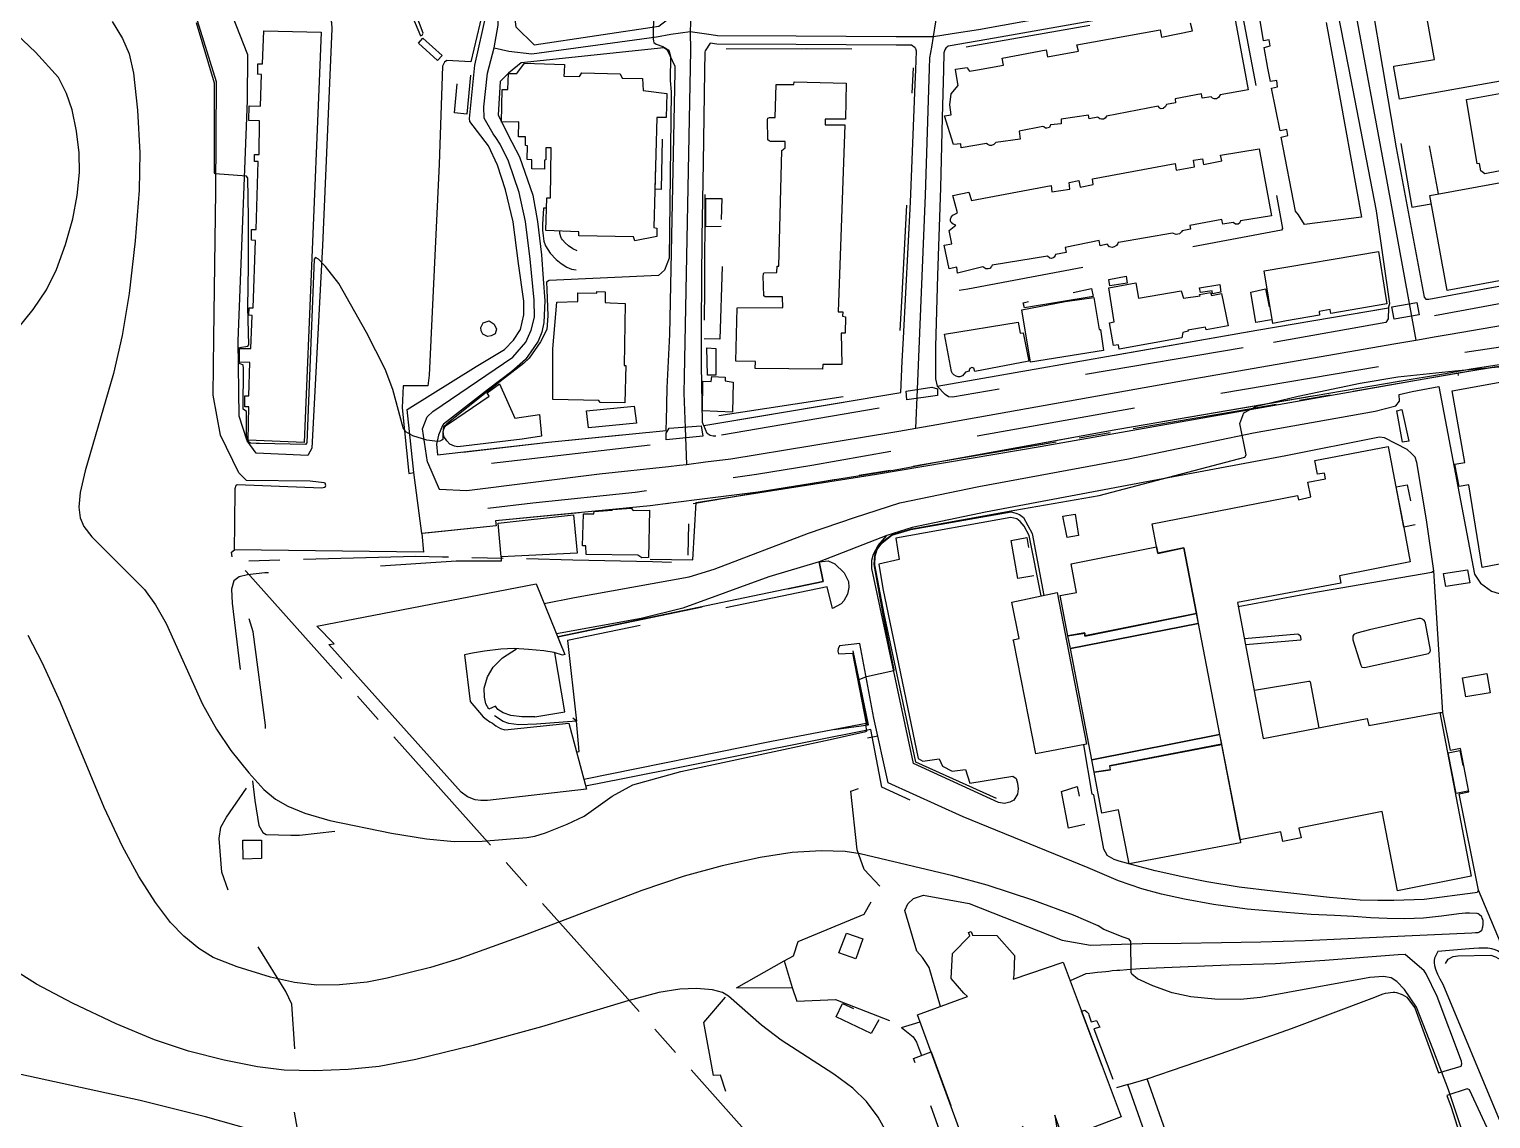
# Model space of a CAD drawing. Header units: millimetres. Extents: x 198785 to 203305, y 542885 to 545889.
# Drawn here: x 200731.4 to 201065.2, y 544211.6 to 544460.4 of the extents above; entities that cross this region are included whole.
import ezdxf

# ---------------------------------------------------------------- set-up
doc = ezdxf.new("R2010")
doc.units = ezdxf.units.MM
for name, pattern in [('FENCE_25K', [54.3, 28.7, -9.2, -16.4]), ('HIDDEN_BULD_25K', [28.8, 18.4, -10.4]), ('HIDDEN_EMD_25K', [50.97, 33.12, -5.36, 7.13, -5.36]), ('HIDDEN_IN_25K', [56.5, 36.5, -20]), ('HIDDEN_SORO_25K', [40.1, 25.4, -14.7])]:
    doc.linetypes.add(name, pattern=pattern)
for name, color, linetype in [('A0013114', 253, 'Continuous'), ('A0013117', 253, 'Continuous'), ('A0013118', 253, 'Continuous'), ('A0023119', 253, 'Continuous'), ('A0023214', 253, 'Continuous'), ('A0023217', 253, 'Continuous'), ('A0033324', 253, 'Continuous'), ('A0043325', 253, 'Continuous'), ('B0014111', 253, 'Continuous'), ('B0014113', 253, 'Continuous'), ('B0014115', 253, 'Continuous'), ('B0014116', 253, 'Continuous'), ('B0014118', 253, 'Continuous'), ('B0024120', 253, 'Continuous'), ('C0076117', 253, 'Continuous'), ('F0017111', 253, 'Continuous'), ('F0017114', 253, 'Continuous'), ('F0047224', 253, 'Continuous'), ('G0018117', 253, 'Continuous')]:
    doc.layers.add(name, color=color, linetype=linetype)

msp = doc.modelspace()

# ---------------------------------------------------------------- linework, layer by layer
at = {"layer": 'A0013114'}
for points in [[(201051.04, 544398.79), (201085.48, 544405.15), (201085.78, 544405.77), (201082.21, 544426.08), (201081.92, 544427.74), (201078.42, 544445.91), (201077.28, 544451.85), (201072.04, 544479.07), (201071.55, 544479.61), (201069.79, 544479.57)], [(200938.77, 544378.93), (201011.71, 544391.65), (201041.83, 544396.78)], [(201088.84, 544387.15), (201060.7, 544382.75), (201054.35, 544381.67), (201044.25, 544379.95), (200979.98, 544369.01), (200938.55, 544361.45), (200929.61, 544359.81), (200926.83, 544359.31), (200897.85, 544354.67), (200886.34, 544353.23), (200877.88, 544352.18), (200873.23, 544351.59), (200837.91, 544348.11), (200838.05, 544347), (200821.04, 544345.23), (200819.24, 544359.18)], [(200885.4, 544369.94), (200885.48, 544369.94), (200930.42, 544377.45)], [(200824.62, 544363.2), (200850, 544366.09), (200876.88, 544368.77)]]:
    msp.add_lwpolyline(points, dxfattribs=at)
at = {"layer": 'A0013117'}
for points in [[(200839.34, 544504.23), (200836.59, 544497.99), (200836.51, 544496.93), (200836.49, 544495.84), (200838.09, 544491.64), (200838.71, 544489.91), (200842.57, 544460.93), (200846.71, 544456.86), (200875.2, 544461.07), (200878.84, 544463.9), (200879.2, 544465.09), (200879.71, 544490.16), (200879.99, 544496.92), (200878.37, 544497.06), (200878.32, 544497.2), (200878.45, 544504.24)], [(201069.79, 544479.57), (201058.9, 544477.52), (201040.36, 544474.52), (201039.6, 544473.94), (201037.59, 544470.55), (201037.48, 544470.22), (201037.39, 544469.95), (201037.36, 544469.49), (201037.92, 544466.44), (201040.43, 544451.65), (201043.56, 544433.3), (201049.98, 544399.23), (201050.35, 544398.79), (201051.04, 544398.79)], [(201041.83, 544396.78), (201042.09, 544397.77), (201039.05, 544418.95), (201032.71, 544451.61), (201028.87, 544471.4)], [(200819.24, 544359.18), (200817.75, 544373.56), (200833.47, 544383.39), (200839.98, 544387.3), (200842.03, 544389.4), (200843.58, 544391.8), (200844.34, 544395.17), (200844.36, 544398.27), (200843.16, 544406.89), (200841.94, 544416.4), (200840.2, 544423.74), (200838.38, 544429.34), (200836.3, 544433.75), (200832.02, 544439.3), (200831.94, 544439.98), (200833.2, 544452.21), (200835.88, 544464.04)], [(200984.16, 544464.06), (200951.85, 544458.33), (200941.71, 544456.59), (200941.23, 544456.52), (200940.76, 544456.1), (200940.52, 544455.67), (200940.3, 544455.03), (200940.18, 544451.12), (200939.86, 544440.22), (200939.53, 544424.17), (200938.8, 544404.14), (200938.36, 544387.95), (200938.36, 544382.35), (200938.4, 544380.6), (200938.77, 544378.93)], [(200876.88, 544368.77), (200876.88, 544369.34), (200876.92, 544370.82), (200877.1, 544378.49), (200877.72, 544390.7), (200878.2, 544416.98), (200878.92, 544450.65), (200878.92, 544450.79), (200878.95, 544451.92), (200877.16, 544455.6), (200876.33, 544456.18), (200843.74, 544452.75), (200840.87, 544450.37), (200838.99, 544448.49), (200838.51, 544440.81), (200841.62, 544434.61), (200843.35, 544431.24), (200846.41, 544422.48), (200847.51, 544416.53), (200848.43, 544408.85), (200848.81, 544403.43), (200849.16, 544398.35), (200848.96, 544393.42), (200848.47, 544391.23), (200847.63, 544389.15), (200846.62, 544387.74), (200844.72, 544385.02), (200841.63, 544382.25), (200836.3, 544378.24), (200826.05, 544370.22), (200825.77, 544369.9), (200824.85, 544367.7), (200824.45, 544365.62), (200824.62, 544363.2)], [(200930.42, 544377.45), (200930.73, 544384.59), (200931.06, 544389.88), (200932.64, 544420.88), (200933.75, 544447.84), (200933.85, 544451.09), (200933.99, 544455.39), (200933.9, 544455.92), (200933.81, 544456.03), (200933.72, 544456.15), (200932.9, 544456.73), (200929.38, 544456.73), (200906.57, 544456.9), (200888.43, 544456.96), (200886.94, 544457.18), (200885.78, 544455.47), (200885.71, 544455.17), (200885.65, 544450.83), (200885.35, 544429.89), (200884.98, 544412.88), (200884.85, 544393.06), (200884.84, 544383.69), (200885.05, 544370.65), (200885.4, 544369.94)]]:
    msp.add_lwpolyline(points, dxfattribs=at)
at = {"layer": 'A0013118'}
for points in [[(200781.92, 544504.23), (200799.83, 544463.98), (200800.44, 544461.91), (200800.5, 544460.52), (200798.38, 544411.03), (200795.93, 544364.76), (200795.03, 544363.05), (200783.25, 544363.62), (200781.23, 544366.45), (200779.38, 544372.03), (200779.16, 544389.27), (200781.3, 544444.13), (200781.37, 544454.55), (200775.31, 544469.89), (200762.62, 544498.66), (200760.51, 544504.22)], [(200801.21, 544504.23), (200814.24, 544474.52), (200820.8, 544458.89), (200821.15, 544459.03), (200821.35, 544459.47), (200818.67, 544466.73), (200815.47, 544481.54), (200816.57, 544483.33), (200831.67, 544486.22), (200834.52, 544468.76), (200834.98, 544464.51), (200832.28, 544452.94), (200826.8, 544453.25), (200826.25, 544452.84), (200825.79, 544451.94), (200825.03, 544429.58), (200822.76, 544381.43), (200822.46, 544378.99), (200816.79, 544378.96), (200816.58, 544373.98), (200818.1, 544358.92), (200819.24, 544359.18)], [(200821.04, 544345.23), (200821.43, 544340.97), (200778.3, 544341.52), (200778.37, 544347.47), (200778.47, 544355.51), (200778.72, 544356.32), (200778.89, 544356.41), (200798.27, 544355.7), (200798.87, 544355.84), (200799.08, 544356.02), (200799.15, 544356.18), (200798.99, 544356.74), (200798.8, 544356.85), (200795.55, 544357.18), (200781.05, 544357.36), (200779.3, 544359.14), (200775.14, 544367.69), (200773.4, 544376.84), (200773.57, 544389.96), (200774.01, 544423.33), (200774.17, 544448.38), (200769.89, 544462.29)], [(200848.98, 544329.3), (200855.94, 544330.63), (200882.14, 544335.34), (200887.79, 544337.11), (200909.39, 544345.36), (200919.87, 544348.94), (200930.22, 544352.28), (200948.28, 544355.99), (200982.45, 544362.32), (201011, 544368.21), (201038.73, 544373.21), (201043.44, 544374.44), (201044.34, 544375.46), (201044.21, 544376.98), (201047.22, 544377.65), (201053.26, 544378.84), (201061.4, 544335.94), (201062.78, 544333.93), (201065.34, 544332.1), (201068.05, 544331.24), (201070.21, 544331.14), (201094.59, 544335.49), (201097.26, 544337.16)], [(201068.97, 544248.03), (201062.36, 544263.82), (201057.96, 544285.8), (201060.18, 544286.27), (201058.22, 544296.17), (201055.97, 544295.72), (201054.24, 544304.37), (201052.17, 544336.76), (201050.51, 544348.36), (201048.27, 544361.46), (201047.89, 544362.67), (201047.06, 544363.54), (201046.06, 544364.44), (201040.9, 544367.1), (201039.74, 544367.22), (201018.37, 544362.97), (200983.36, 544356.47), (200949.75, 544350.1), (200933.05, 544346.64), (200927.26, 544344.82), (200911.79, 544338.81), (200900.32, 544335.35), (200880.7, 544328.2), (200871.17, 544325.84), (200851.8, 544322.36)], [(200962.5, 544331), (200959.77, 544344.76), (200958.58, 544346.96), (200957.72, 544348), (200956.9, 544348.62), (200955.6, 544348.9), (200929.33, 544344.18), (200930.1, 544339.32), (200925.42, 544338.25), (200926.35, 544332.66), (200934.4, 544293.89), (200935.49, 544293.28), (200939.18, 544293.79), (200939.99, 544292.09), (200942.15, 544290.95), (200945.21, 544291.34), (200946.2, 544288.24), (200956, 544289.87), (200956.76, 544289.32), (200957.11, 544288.28), (200957.25, 544286.97), (200957.12, 544285.74), (200956.22, 544284.37), (200955.32, 544283.91), (200954.13, 544283.64), (200952.73, 544283.86), (200933.35, 544292.77), (200923.84, 544337.24), (200923.8, 544339.15), (200924.18, 544340.52), (200925.26, 544342.48), (200927.26, 544344.82)], [(200911.79, 544338.81), (200912.73, 544334.28), (200852.1, 544321.64)], [(201052.17, 544336.76), (201051.73, 544336.33), (201023.84, 544331.59), (201007.51, 544328.5)], [(201048.73, 544325.83), (201037.46, 544323.26), (201034.54, 544322.48), (201033.87, 544322.18), (201033.68, 544321.78), (201033.63, 544321.6), (201033.62, 544321.27), (201033.66, 544320.97), (201035.47, 544315.16), (201035.69, 544314.76), (201036.34, 544314.62), (201050.93, 544317.83), (201051.35, 544318.24), (201051.36, 544318.58), (201050.23, 544324.76), (201050.01, 544325.34), (201049.74, 544325.55), (201049.58, 544325.71), (201049.11, 544325.82), (201048.73, 544325.83)], [(201009.14, 544319.9), (201021.82, 544320.98), (201021.83, 544321.06), (201021.83, 544321.17), (201021.82, 544321.39), (201021.77, 544321.58), (201021.7, 544321.81), (201021.34, 544322.14), (201021.07, 544322.24), (201008.9, 544321.23)], [(200939.47, 544237.28), (200936.94, 544246.14), (200935.41, 544248.42), (200934.1, 544249.88), (200931.33, 544259.17), (200932.05, 544260.73), (200933.35, 544261.93), (200935.61, 544262.68), (200946.05, 544260.77), (200967.3, 544252.4), (200973.72, 544251.29), (200985.55, 544251.62), (200994.48, 544251.74), (201003.68, 544251.88), (201012.63, 544252.01), (201022.82, 544252.29), (201045.56, 544253.37), (201060.84, 544254.07), (201061.68, 544254.13), (201062.29, 544254.13), (201062.55, 544254.27), (201063.1, 544254.67), (201063.18, 544254.87), (201063.3, 544255.21), (201063.32, 544255.47), (201063.42, 544256), (201063.44, 544256.42), (201063.42, 544256.84), (201063.34, 544257.16), (201063.18, 544257.44), (201063.08, 544257.7), (201062.47, 544258.28), (201062.25, 544258.4), (201062.03, 544258.45), (201060.29, 544258.59), (201059.71, 544258.59), (201059.38, 544258.57), (201057.88, 544258.39), (201053.87, 544257.86), (201049.81, 544257.44), (201045.54, 544257.3), (201041.52, 544257.35), (201037.71, 544257.53), (201033.78, 544257.81), (201029.48, 544258.01), (201024.15, 544258.29), (201018.47, 544258.72), (201009.56, 544259.49), (201001.86, 544260.54), (200995.24, 544261.73), (200989.98, 544262.93), (200985.44, 544264.15), (200980.16, 544265.92), (200973.21, 544268.88), (200944.67, 544280.59), (200927.53, 544288.34), (200924.3, 544303.06), (200921.09, 544320.12), (200916.44, 544319.57), (200916.11, 544318.89), (200916.09, 544318.42), (200916.22, 544317.77), (200919.38, 544317.91), (200922.53, 544301.87), (200900.91, 544297.74), (200858.05, 544289.06)], [(200846.86, 544303.39), (200853.7, 544304.53), (200851.41, 544318.04)], [(201011.23, 544309.5), (201023.64, 544311.56), (201023.81, 544311.52), (201023.92, 544311.38), (201025.92, 544300.89)], [(201053.53, 544304.35), (201054.24, 544304.37)], [(201062.36, 544263.82), (201062.16, 544263.41), (201062.01, 544263.31), (201061.61, 544263.18), (201049.94, 544261.7), (201043.04, 544261.42), (201039.38, 544261.42), (201035.33, 544261.5), (201028.33, 544262.15), (201015.4, 544263.59), (201007.72, 544264.53), (201000.35, 544265.75), (200995.1, 544266.76), (200988.5, 544268.21), (200982.85, 544269.73), (200980.27, 544270.44), (200979.17, 544270.79), (200977.58, 544271.74), (200977.46, 544271.97), (200977.21, 544272.46), (200976.79, 544273.18), (200974.48, 544285.58), (200974.16, 544285.7), (200972.22, 544297.01)], [(200986.71, 544220.72), (201003.6, 544226.5), (201019.69, 544232.26), (201038.09, 544239.18), (201040.58, 544240.17), (201041.09, 544240.28), (201042.89, 544240.52), (201043.24, 544240.51), (201043.62, 544240.44), (201044.93, 544239.97), (201045.97, 544239.36), (201046.83, 544238.26), (201047.8, 544236.98), (201053.24, 544222.14), (201058.38, 544223.66), (201058.56, 544224.16), (201058.5, 544224.75), (201052.95, 544239.56), (201050.39, 544244.73), (201049.97, 544245.37), (201045.59, 544249.16), (201044.04, 544249.02), (201027.24, 544247.76), (201015.99, 544246.98), (201005.43, 544246.66), (200996.02, 544246.3), (200985.1, 544245.82), (200982.03, 544245.6), (200980.43, 544245.46), (200979.76, 544245.44), (200978.74, 544245.36), (200977.96, 544245.28), (200977.24, 544245.2), (200976.33, 544245.12), (200975.35, 544245.02), (200973.62, 544244.8), (200972.68, 544244.7), (200969.13, 544243.13)], [(201068.97, 544248.03), (201067.9, 544249.13), (201067.3, 544249.57), (201066.7, 544249.98), (201066.18, 544250.18), (201065.41, 544250.42), (201064.51, 544250.56), (201063.69, 544250.6), (201062.4, 544250.6), (201061.26, 544250.5), (201059.29, 544250.34), (201053.04, 544249.8), (201052.33, 544248.3), (201052.22, 544247.77), (201052.26, 544247.19), (201052.32, 544246.58), (201052.52, 544245.78), (201053, 544244.67), (201053.49, 544243.56), (201054.2, 544242.34), (201067.1, 544211.46)], [(200982.3, 544219.46), (200979.66, 544218.66)], [(201064.8, 544208.59), (201060.33, 544218.2), (201059.74, 544218.46), (201055.15, 544216.92), (201056.11, 544214.29), (201060.79, 544199.55)]]:
    msp.add_lwpolyline(points, dxfattribs=at)
at = {"layer": 'A0023119', "linetype": 'HIDDEN_SORO_25K', "flags": 128}
for points in [[(200815.58, 544154.01), (200813.03, 544160.37), (200811.43, 544162.02), (200804.04, 544169.26), (200799.03, 544179.11), (200796.71, 544190.31), (200796.95, 544194.12), (200796.53, 544196.98), (200792.95, 544207.93), (200791.07, 544218.11), (200791.87, 544222.17), (200792.33, 544223.93), (200791.43, 544237.76), (200790.03, 544240.65), (200778.43, 544259.47), (200775.38, 544267.9), (200774.8, 544275.61), (200775.19, 544278.22), (200776.48, 544280.49), (200782.91, 544289.8), (200783.9, 544291.64), (200785.04, 544293.88), (200785.38, 544301.51), (200782.56, 544322.78), (200778.79, 544335.13), (200777.59, 544340.96), (200778.3, 544341.52)], [(200925.68, 544264.7), (200922.08, 544268.56), (200920.5, 544273.02), (200919, 544286.45), (200924.22, 544288.1), (200922.31, 544298.5), (200925.19, 544299.04)], [(200903.83, 544247.67), (200905.92, 544248.84), (200906.99, 544252.08), (200922.05, 544258.32), (200925.68, 544264.7), (200932.05, 544260.73)], [(200892.9, 544241.54), (200903.83, 544247.67)], [(200903.83, 544247.67), (200905.67, 544241.62)], [(200815.58, 544154.01), (200827.09, 544160.58), (200828.73, 544161.51), (200837.44, 544165.92), (200850.75, 544174.5), (200860.48, 544179.35), (200878.81, 544185.75), (200895.01, 544189.75), (200899.27, 544191.22), (200899.03, 544192.76), (200896.12, 544200.82), (200889.27, 544221.54), (200887.7, 544221.51), (200885.45, 544233.62), (200891.71, 544240.87), (200892.9, 544241.54)], [(200892.9, 544241.54), (200905.67, 544241.62)], [(200905.67, 544241.62), (200906.68, 544238.49), (200915.55, 544238.88), (200929.31, 544233.45), (200930.59, 544232.44)], [(200930.59, 544232.44), (200934.88, 544233.76)], [(200930.59, 544232.44), (200933.26, 544230.33), (200934.05, 544229.13), (200935.19, 544226.07)]]:
    msp.add_lwpolyline(points, dxfattribs=at)
at = {"layer": 'A0023214'}
msp.add_lwpolyline([(200822.36, 544361.51), (200825.05, 544355.37), (200831.33, 544355.1), (200861.61, 544358.84), (200877.38, 544360.56), (200879.89, 544360.83), (200881.5, 544361.03), (200885.87, 544361.58), (200891.67, 544362.3), (200928.62, 544368.38), (200930.01, 544368.62), (200933.87, 544369.31), (200938.66, 544370.16), (200995.84, 544380.33), (201043.01, 544388.54), (201048.03, 544389.41), (201052.7, 544390.22), (201055.87, 544390.77), (201087.35, 544396.18), (201103.23, 544398.91)], dxfattribs=at)
at = {"layer": 'A0023217'}
for points in [[(200837.58, 544456.15), (200838.51, 544461.35), (200838.5, 544464.85), (200837.8, 544470.47), (200836.77, 544483.9), (200836.61, 544485.62), (200835.99, 544488.62), (200834.37, 544494.23), (200833.91, 544496.32), (200833.89, 544498.26), (200833.98, 544498.63), (200834.68, 544500.69), (200834.76, 544500.96), (200834.84, 544501.18), (200836.12, 544503.42), (200836.49, 544504.23)], [(200884.06, 544504.24), (200883.91, 544500.96), (200883.73, 544497.1), (200882.93, 544477.66), (200882.47, 544463.87), (200882.31, 544459.88)], [(200937.89, 544458.73), (200938.43, 544462.07), (200938.86, 544464.7), (200939.17, 544479.28), (200939.67, 544494.98), (200939.81, 544499.41), (200939.97, 544504.25)], [(200937.89, 544458.73), (200942.17, 544459.39), (200948.19, 544460.33), (200973.92, 544465.01), (201015.73, 544473.4), (201025.26, 544475.29), (201027.21, 544475.54), (201031.9, 544476.13)], [(201031.9, 544476.13), (201032.62, 544472.59), (201033.64, 544467.56), (201041.31, 544426.12), (201046.49, 544397.8), (201048.03, 544389.41)], [(200837.58, 544456.15), (200840.96, 544455.35), (200846.19, 544454.79), (200874.68, 544458.66), (200877.91, 544459.29), (200882.31, 544459.88)], [(200882.31, 544459.88), (200882.4, 544455.52), (200880.97, 544381.09), (200880.88, 544377.26), (200881.18, 544369.36), (200881.5, 544361.03)], [(200882.31, 544459.88), (200887.11, 544459.17), (200888.57, 544458.95), (200906.58, 544458.9), (200929.39, 544458.73), (200934.4, 544458.73), (200937.89, 544458.73)], [(200822.36, 544361.51), (200821.2, 544369.18), (200822.33, 544371.86), (200823.57, 544373.1), (200841.86, 544385.55), (200844.8, 544388.91), (200846.04, 544391.67), (200846.79, 544394.65), (200846.75, 544398.52), (200845.8, 544407.87), (200844.72, 544416.46), (200843.31, 544423.11), (200840.87, 544430.29), (200838.96, 544434.18), (200837.98, 544435.67), (200837.33, 544436.52), (200835.31, 544440.05), (200835.22, 544442.69), (200836.07, 544450.37), (200837.58, 544456.15)], [(200933.87, 544369.31), (200934.24, 544378.13), (200936.09, 544422.53), (200937.02, 544451.43), (200937.1, 544453.89), (200937.49, 544456.28), (200937.89, 544458.73)]]:
    msp.add_lwpolyline(points, dxfattribs=at)
at = {"layer": 'A0033324', "linetype": 'HIDDEN_IN_25K', "flags": 128}
for points in [[(201088.2, 544401.58), (201051.41, 544394.79), (201051.04, 544394.79), (201050.86, 544394.84), (201049.98, 544399.23), (201050.35, 544398.79), (201051.04, 544398.79), (201085.48, 544405.15), (201085.78, 544405.77), (201082.21, 544426.08), (201081.92, 544427.74), (201078.42, 544445.91), (201072.04, 544479.07), (201071.55, 544479.61), (201074.51, 544480.12), (201074.94, 544480.19), (201075.6, 544480.21), (201075.94, 544480.01), (201085.85, 544428.47), (201086.99, 544422.01), (201089.94, 544405.2), (201088.2, 544401.58)], [(201008.63, 544387.68), (200942.21, 544376.41), (200941.3, 544376.48), (200940.56, 544376.97), (200938.77, 544378.93), (200980.07, 544386.13), (201011.71, 544391.65), (201041.83, 544396.78), (201041.71, 544394.27), (201041.19, 544393.43), (201008.63, 544387.68)], [(201091.88, 544388.18), (201092.57, 544386.77), (201096.77, 544362.64), (201100.67, 544340.23), (201100.25, 544339.28), (201099.59, 544338.82), (201097.26, 544337.16), (201088.84, 544387.15), (201060.7, 544382.75), (201054.35, 544381.67), (201044.25, 544379.95), (200979.98, 544369.01), (200938.55, 544361.45), (200929.61, 544359.81), (200926.83, 544359.31), (200897.85, 544354.67), (200886.34, 544353.23), (200877.88, 544352.18), (200873.23, 544351.59), (200846.74, 544348.98), (200837.91, 544348.11), (200838.05, 544347), (200821.04, 544345.23), (200821.23, 544349.27), (200846.44, 544352.22), (200869.79, 544354.72), (200897.52, 544358.8), (200910.14, 544360.88), (200987.86, 544374.64), (201054.7, 544385.94), (201085.02, 544390.57), (201087.1, 544390.59), (201088.36, 544390.2), (201089.86, 544389.5), (201091.88, 544388.18)], [(200888.22, 544367.49), (200887.6, 544367.44), (200886.92, 544367.62), (200886.24, 544368.1), (200885.48, 544369.94), (200930.42, 544377.45), (200929.93, 544375.78), (200929.28, 544374.98), (200928.14, 544374.29), (200888.22, 544367.49)], [(200873.22, 544365.39), (200827.57, 544360.13), (200826.35, 544360.42), (200825.53, 544360.94), (200824.91, 544361.83), (200824.62, 544363.2), (200850, 544366.09), (200875.66, 544368.64), (200874.2, 544365.87), (200873.22, 544365.39)], [(200918.49, 544334.27), (200918.58, 544332.92), (200918.3, 544331.39), (200917.47, 544329.88), (200916.82, 544329.16), (200914.81, 544328.14), (200913.6, 544333.05), (200854.31, 544320.82), (200856.38, 544302.42), (200853.7, 544304.53), (200851.41, 544318.05), (200853.16, 544317.47), (200853.72, 544317.66), (200852.1, 544321.64), (200912.73, 544334.28), (200911.79, 544338.81), (200913.84, 544339.03), (200915.39, 544338.35), (200917.52, 544336.27), (200918.49, 544334.27)]]:
    msp.add_lwpolyline(points, dxfattribs=at)
at = {"layer": 'A0043325'}
for points in [[(200825.73, 544454.39), (200824.69, 544453.28), (200820.34, 544457.18), (200821.34, 544458.33), (200825.73, 544454.39)], [(201048.81, 544395.15), (201043.06, 544394.19), (201042.55, 544397.04), (201048.28, 544398.01), (201048.81, 544395.15)], [(200938.82, 544376.79), (200931.81, 544375.81), (200931.68, 544377.79), (200937.51, 544378.7), (200938.85, 544378.29), (200938.82, 544376.79)], [(201046.47, 544366.36), (201045.02, 544366.07), (201043.67, 544373.25), (201044.82, 544373.58), (201046.47, 544366.36)], [(200885.23, 544367.44), (200876.9, 544366.67), (200876.88, 544368.18), (200877.56, 544369.32), (200884.84, 544369.81), (200885.23, 544367.44)], [(201060.36, 544334), (201054.88, 544333.13), (201054.36, 544336.15), (201059.87, 544336.97), (201060.36, 544334)], [(201065.01, 544308.84), (201059.47, 544307.95), (201058.7, 544312.32), (201064.28, 544313.26), (201065.01, 544308.84)]]:
    msp.add_lwpolyline(points, dxfattribs=at)
at = {"layer": 'B0014111'}
for points in [[(201072.47, 544449.47), (201044.33, 544444.43), (201043.05, 544451.67), (201043, 544451.96), (201052.31, 544453.48), (201048.83, 544472.97), (201067.56, 544476.32), (201072.04, 544451.82), (201072.47, 544449.47)], [(200853.56, 544450.66), (200853.53, 544449.69), (200857.11, 544449.6), (200857.61, 544450.42), (200866.33, 544450.19), (200866.8, 544449.2), (200871.47, 544449.13), (200871.6, 544446.42), (200877.01, 544445.75), (200876.86, 544440.21), (200874.77, 544440.27), (200874.08, 544415.09), (200874.73, 544415), (200874.72, 544413.09), (200869.74, 544412.06), (200869.38, 544412.97), (200856.93, 544413.21), (200856.93, 544414.15), (200849.38, 544414.4), (200849.63, 544421.92), (200850.46, 544421.93), (200850.58, 544433.35), (200849.42, 544433.29), (200849.38, 544430.55), (200849.09, 544430.52), (200849.08, 544428.46), (200846.23, 544428.52), (200846.23, 544430.59), (200845.12, 544430.65), (200845.2, 544433.78), (200844.73, 544433.84), (200844.78, 544435.82), (200843.14, 544435.79), (200843.26, 544439.24), (200839.26, 544439.17), (200839.41, 544446.67), (200840.74, 544446.67), (200840.85, 544450.32), (200842.79, 544450.27), (200843.03, 544450.6), (200844.52, 544452.68), (200853.62, 544452.36), (200853.56, 544450.66)], [(201076.65, 544429.9), (201063.82, 544427.36), (201062.87, 544428.06), (201062.57, 544429.7), (201062.07, 544429.65), (201059.64, 544444.33), (201073.88, 544446.92), (201076.42, 544432.96), (201076.92, 544432.74), (201077.51, 544431.97), (201077.6, 544431.02), (201077.35, 544430.37), (201077.06, 544430.14), (201076.65, 544429.9)], [(201081.86, 544405.7), (201055.18, 544400.72), (201051.23, 544422.42), (201078.23, 544427.36), (201081.86, 544405.7)], [(201041.4, 544397.69), (201028.65, 544395.52), (201028.51, 544396.43), (201025.96, 544395.93), (201026.08, 544395.09), (201018.49, 544393.8), (201015.4, 544393.23), (201013.42, 544405.24), (201039.48, 544409.61), (201040.93, 544400.52), (201041.4, 544397.69)], [(200984.07, 544402.51), (200984.68, 544399.02), (200994.43, 544400.69), (200994.98, 544398.99), (200998.76, 544399.51), (200998.66, 544399.8), (201001.18, 544400.28), (201001.35, 544399.59), (201003.66, 544400.03), (201005.16, 544392.7), (201000.13, 544391.76), (201000.02, 544392.35), (200996.01, 544391.68), (200996.03, 544391.45), (200994.82, 544391.16), (200994.63, 544389.96), (200980.3, 544387.36), (200980.14, 544388.36), (200979, 544388.21), (200978.07, 544393.35), (200979.18, 544393.56), (200977.96, 544401.34), (200984.07, 544402.51)], [(200862.91, 544400.42), (200862.91, 544397.98), (200864.08, 544397.93), (200867.5, 544397.78), (200867.29, 544383.62), (200867.63, 544383.62), (200867.43, 544375.09), (200861.83, 544375.14), (200861.46, 544375.61), (200850.98, 544375.84), (200851.02, 544387.43), (200851.89, 544398.09), (200856.69, 544398.2), (200856.71, 544400.18), (200861.07, 544400.13), (200861.07, 544400.49), (200862.91, 544400.42)], [(200976.73, 544387.07), (200960.02, 544384.37), (200958.07, 544396.35), (200968, 544398.24), (200974.48, 544399.13), (200975.7, 544391.85), (200976.04, 544391.84), (200976.73, 544387.07)], [(200957.22, 544393.47), (200957.67, 544390.99), (200958.35, 544391.09), (200959.69, 544384.59), (200947.32, 544382.24), (200947.13, 544382.99), (200946.69, 544383.14), (200946.21, 544382.92), (200946.06, 544382.56), (200946.07, 544382.3), (200945.19, 544382.09), (200944.54, 544381.28), (200943.94, 544381.04), (200943.51, 544381), (200943.06, 544381.16), (200942.58, 544381.48), (200942.27, 544381.82), (200942.04, 544382.27), (200940.45, 544390.77), (200957.22, 544393.47)], [(201085.74, 544383.14), (201092.39, 544343.09), (201063.22, 544337.5), (201060.11, 544356.39), (201057.93, 544355.99), (201056.95, 544361.08), (201059.23, 544361.46), (201056.31, 544377.84), (201085.74, 544383.14)], [(200838.83, 544379.43), (200842.29, 544371.59), (200847.91, 544372.45), (200848.39, 544367.44), (200843.98, 544366.8), (200829.28, 544365.03), (200828.56, 544365.19), (200827.47, 544365.64), (200826.76, 544366.41), (200826.12, 544367.43), (200825.97, 544368.58), (200826.21, 544369.34), (200826.51, 544369.8), (200827.16, 544370.27), (200836.46, 544376.58), (200835.99, 544377.35), (200838.83, 544379.43)], [(200890.33, 544380.08), (200892.17, 544379.77), (200892.05, 544372.97), (200885.16, 544373.29), (200885.24, 544380.07), (200887.18, 544379.95), (200887.33, 544381.08), (200890.34, 544380.97), (200890.33, 544380.08)], [(200870.1, 544370.44), (200859.16, 544369.35), (200858.68, 544373.27), (200869.54, 544374.36), (200870.1, 544370.44)], [(201041.73, 544365.13), (201043.49, 544355.93), (201045.27, 544346.65), (201046.78, 544338.76), (201030.58, 544335.56), (201030.93, 544333.91), (201007.32, 544329.49), (201013.19, 544298.47), (201036.95, 544302.98), (201037.33, 544301.41), (201053.53, 544304.35), (201060.66, 544267), (201043.88, 544263.68), (201040.39, 544281.77), (201021.36, 544277.95), (201021.89, 544275.73), (201017.7, 544274.94), (201017.18, 544277.17), (201007.9, 544275.3), (201003.27, 544299.37), (200998.39, 544324.72), (200997.95, 544326.98), (200995.06, 544341.99), (200989.15, 544340.75), (200988.86, 544342.18), (200988.84, 544342.3), (200987.8, 544347.44), (201021.03, 544353.96), (201021.22, 544352.95), (201024.04, 544353.64), (201023.37, 544356.94), (201027.44, 544357.7), (201027.17, 544359.04), (201025.57, 544358.8), (201024.95, 544361.94), (201041.73, 544365.13)], [(200856.54, 544340.73), (200839.18, 544339.96), (200838.52, 544347.62), (200855.73, 544349.48), (200856.54, 544340.73)], [(200988.84, 544342.18), (200989.13, 544340.72), (200995.03, 544341.95), (200997.95, 544326.98), (200972.46, 544321.85), (200972.45, 544322.55), (200968.6, 544321.89), (200966.85, 544331.06), (200970.57, 544331.8), (200969.35, 544338.34), (200988.84, 544342.18)], [(200847.15, 544333.78), (200853.72, 544317.65), (200853.16, 544317.47), (200851.33, 544318.07), (200848.93, 544318.43), (200845.46, 544318.8), (200842.15, 544318.98), (200839.13, 544318.85), (200835.37, 544318.38), (200832.65, 544317.94), (200830.79, 544317.56), (200832.11, 544306.93), (200835.11, 544303.36), (200835.78, 544302.86), (200836.57, 544302.27), (200837.21, 544301.95), (200837.99, 544301.32), (200839.06, 544300.75), (200840.04, 544300.42), (200854.64, 544301.93), (200858.64, 544286.84), (200836.05, 544284.31), (200834.55, 544284.29), (200833.25, 544284.46), (200831.54, 544285.1), (200830.05, 544286.21), (200799.82, 544319.88), (200801.04, 544320.03), (200797.14, 544324.11), (200847.15, 544333.78)], [(200972.88, 544297.13), (200961.31, 544294.96), (200956.22, 544320.51), (200956.13, 544320.97), (200957.09, 544321.2), (200957.48, 544321.29), (200955.83, 544329.6), (200966.15, 544331.77), (200972.88, 544297.13)], [(200998.36, 544324.72), (200969.17, 544318.99), (200968.6, 544321.86), (200972.43, 544322.52), (200972.45, 544321.83), (200997.95, 544326.98), (200998.36, 544324.72)], [(201003.25, 544299.38), (200974.04, 544293.59), (200969.17, 544318.98), (200998.37, 544324.69), (201003.25, 544299.38)], [(200978.27, 544291.28), (200974.61, 544290.76), (200974.04, 544293.58), (201003.25, 544299.37), (201003.66, 544297.13), (200978.13, 544292.2), (200978.27, 544291.28)], [(201003.66, 544297.1), (201007.9, 544275.29), (201008.01, 544274.64), (200982.56, 544269.82), (200980.14, 544282.14), (200976.32, 544281.43), (200974.61, 544290.75), (200978.29, 544291.27), (200978.14, 544292.19), (201003.66, 544297.1)], [(200956.28, 544244.43), (200956.12, 544243.53), (200967.53, 544247.4), (200980.75, 544212.06), (200967.54, 544207.06), (200965.61, 544212.43), (200966.77, 544205.02), (200962.53, 544203.61), (200958.23, 544209.93), (200960.24, 544204.62), (200947.37, 544199.54), (200934.29, 544235.37), (200945.69, 544239.56), (200944.86, 544240.29), (200941.91, 544243.67), (200942.21, 544249.38), (200946.19, 544253.35), (200945.88, 544254.16), (200946.51, 544254.36), (200946.83, 544253.53), (200952.35, 544253.46), (200956.38, 544248.93), (200956.28, 544244.43)]]:
    msp.add_lwpolyline(points, dxfattribs=at)
at = {"layer": 'B0014113'}
for points in [[(201027.6, 544461.96), (201029.48, 544451.59), (201035.65, 544417.49), (201022.65, 544415.78), (201021.25, 544417.98), (201020.54, 544418.82), (201017.28, 544435.77), (201018.81, 544436.12), (201018.58, 544437.48), (201017.03, 544437.16), (201015.06, 544446.96), (201016.46, 544447.27), (201016.3, 544448.7), (201014.83, 544448.49), (201014.28, 544451.51), (201013.4, 544456.24), (201014.77, 544456.63), (201014.53, 544457.95), (201013.28, 544457.74), (201011.63, 544467.58)], [(201006.61, 544463.39), (201008.84, 544451.48), (201009.76, 544446.57), (201003.35, 544445.38), (201003.01, 544444.84), (201002.54, 544444.53), (201002.01, 544444.52), (201001.65, 544444.68), (201001.33, 544444.95), (200999.28, 544444.65), (200999.12, 544445.62), (200993.1, 544444.53), (200993.18, 544443.61), (200991.08, 544443.19), (200990.87, 544442.74), (200990.32, 544442.3), (200989.88, 544442.24), (200989.62, 544442.38), (200989.2, 544442.79), (200977.43, 544440.54), (200977.12, 544440.07), (200976.69, 544439.87), (200976.28, 544439.87), (200975.85, 544439.95), (200975.52, 544440.22), (200975.41, 544440.29), (200973.42, 544439.93), (200973.28, 544440.77), (200967.09, 544439.89), (200967.07, 544438.83), (200964.61, 544438.53), (200964.43, 544437.98), (200963.76, 544437.81), (200963.49, 544437.84), (200963.1, 544438.09), (200962.88, 544438.2), (200957.45, 544437.15), (200957.69, 544435.27), (200952.12, 544434.56), (200951.65, 544434.1), (200951.16, 544433.85), (200950.75, 544433.88), (200950.31, 544434.08), (200949.98, 544434.29), (200944.24, 544433.32), (200944.17, 544434.25), (200942.45, 544434.09), (200940.43, 544440.6), (200941.98, 544440.83), (200941.6, 544443.16), (200941.94, 544445.63), (200943.55, 544447.53), (200942.94, 544451.13), (200942.91, 544451.3), (200945.61, 544451.67), (200945.92, 544451.15), (200946.1, 544450.84), (200947.97, 544451.16), (200953.91, 544452.2), (200953.58, 544453.76), (200963.66, 544455.7), (200963.91, 544454.11), (200970.99, 544455.4), (200970.67, 544456.85), (200989.65, 544460.28), (200989.99, 544458.57), (200997.04, 544460.06), (200996.6, 544461.76)], [(201012.25, 544433.07), (201015.12, 544417.77), (201008.02, 544416.61), (201007.95, 544416.4), (201007.78, 544416.12), (201007.46, 544415.87), (201006.86, 544415.85), (201006.33, 544416.29), (201004, 544415.91), (201003.74, 544416.98), (200996.43, 544415.6), (200996.6, 544414.73), (200994.7, 544414.33), (200994.5, 544414.17), (200994.05, 544413.69), (200993.29, 544413.53), (200992.47, 544413.86), (200980.13, 544411.69), (200980.09, 544411.68), (200980.03, 544411.49), (200979.7, 544411.04), (200979.19, 544410.72), (200978.67, 544410.56), (200978.11, 544410.72), (200977.53, 544411.31), (200975.94, 544410.96), (200975.72, 544412.16), (200967.94, 544410.52), (200968.22, 544409.39), (200965.75, 544408.95), (200965.7, 544408.73), (200965.44, 544408.37), (200965.22, 544408.17), (200964.86, 544408.05), (200964.5, 544408.09), (200963.96, 544408.55), (200951.32, 544406.53), (200951.16, 544406.19), (200950.74, 544405.79), (200950.42, 544405.67), (200949.85, 544405.7), (200949.2, 544406.11), (200943.42, 544404.7), (200943.24, 544406.1), (200941.52, 544405.69), (200940.37, 544411.07), (200942.09, 544411.43), (200941.51, 544414.43), (200943.01, 544415.66), (200942.38, 544415.89), (200941.92, 544416.3), (200941.82, 544416.57), (200941.8, 544416.99), (200941.97, 544417.45), (200942.36, 544417.97), (200943.38, 544418.5), (200942.31, 544422.41), (200945.98, 544423.22), (200946.6, 544421.25), (200964.74, 544424.69), (200964.96, 544423.25), (200969.02, 544423.89), (200968.86, 544425.39), (200971.11, 544425.85), (200971.37, 544424.35), (200974.37, 544424.94), (200974.2, 544426.26), (200993.07, 544429.72), (200993.3, 544428.19), (200997.51, 544429.01), (200997.28, 544430.52), (200999.33, 544430.83), (200999.57, 544429.51), (201003.77, 544430.34), (201003.46, 544431.62), (201012.25, 544433.07)], [(200868.86, 544351), (200869.33, 544350.51), (200873.03, 544350.58), (200872.82, 544339.81), (200871.28, 544339.71), (200870.4, 544340.33), (200858.58, 544340.49), (200858.51, 544342.4), (200857.75, 544342.43), (200858, 544349.73), (200860.38, 544349.73), (200860.42, 544350.26), (200864.56, 544350.61), (200864.68, 544350.73), (200868.86, 544351)]]:
    msp.add_lwpolyline(points, dxfattribs=at)
at = {"layer": 'B0014115'}
for points in [[(200798.13, 544459.73), (200797.74, 544450.36), (200794.21, 544366.06), (200781.41, 544366.53), (200781.58, 544374.17), (200780.64, 544374.18), (200780.68, 544376.7), (200781.56, 544376.71), (200781.84, 544384.31), (200779.41, 544384.39), (200779.46, 544387.49), (200782, 544387.46), (200782.32, 544395.03), (200781.55, 544395.09), (200781.62, 544396.77), (200782.56, 544396.77), (200783.09, 544412.16), (200782.15, 544412.26), (200782.2, 544414.65), (200783.24, 544414.7), (200783.74, 544430.2), (200782.84, 544430.22), (200782.89, 544431.82), (200783.93, 544431.81), (200783.98, 544439.45), (200781.6, 544439.52), (200781.65, 544442.88), (200784.27, 544442.81), (200784.49, 544450.09), (200783.59, 544450.15), (200783.6, 544450.29), (200783.66, 544452.51), (200784.69, 544452.51), (200785.01, 544460.06), (200798.13, 544459.73)], [(200917.99, 544448.11), (200917.8, 544439.85), (200913.21, 544439.86), (200913.17, 544438.58), (200917.65, 544438.58), (200916.16, 544395.85), (200917.19, 544395.83), (200917.16, 544394.84), (200917.84, 544394.76), (200917.71, 544391.02), (200916.81, 544390.99), (200916.97, 544383.86), (200912.64, 544383.84), (200912.59, 544382.77), (200897.16, 544382.92), (200897.24, 544384.5), (200892.79, 544384.63), (200893.05, 544396.79), (200903.51, 544396.85), (200903.46, 544399.26), (200899.44, 544399.31), (200899.15, 544399.5), (200899.04, 544404.08), (200899.06, 544404.42), (200899.11, 544404.63), (200899.28, 544404.8), (200902.17, 544404.86), (200902.21, 544406.3), (200902.62, 544406.27), (200903.29, 544432.74), (200904.05, 544433.32), (200904.01, 544434.78), (200900.7, 544434.78), (200900.36, 544434.9), (200900.05, 544435.13), (200900.02, 544439.68), (200900.1, 544440.12), (200900.47, 544440.24), (200901.76, 544440.26), (200902, 544447.77), (200906.04, 544447.77), (200906.06, 544448.41), (200917.99, 544448.11)]]:
    msp.add_lwpolyline(points, dxfattribs=at)
at = {"layer": 'B0014116', "linetype": 'HIDDEN_BULD_25K', "flags": 128}
for points in [[(200875.94, 544435.33), (200875.75, 544423.81), (200874.34, 544423.86), (200874.65, 544435.18), (200875.94, 544435.33)], [(200889.42, 544415.38), (200885.89, 544415.3), (200885.95, 544421.76), (200889.55, 544421.74), (200889.42, 544415.38)], [(200982.15, 544402.45), (200978.19, 544401.78), (200977.93, 544403.24), (200981.87, 544403.99), (200982.15, 544402.45)], [(201003.27, 544402.13), (201003.48, 544400.32), (201001.65, 544400.01), (201001.5, 544400.67), (200998.9, 544400.27), (200998.68, 544401.35), (201003.27, 544402.13)], [(200974.38, 544399.38), (200958.66, 544396.78), (200958.39, 544397.95), (200974.02, 544401.18), (200974.38, 544399.38)], [(201015.11, 544394.01), (201011.5, 544393.41), (201010.36, 544400.38), (201013.74, 544401.12), (201015.11, 544394.01)], [(200836.91, 544390.35), (200836.07, 544390.26), (200835.04, 544390.73), (200834.59, 544391.53), (200834.53, 544392.29), (200835.09, 544393.39), (200836.42, 544393.79), (200837.61, 544393.06), (200838.09, 544391.89), (200837.79, 544390.81), (200836.91, 544390.35)], [(200888.22, 544381.41), (200886.29, 544381.37), (200886.15, 544387.64), (200888.23, 544387.53), (200888.22, 544381.41)], [(201047.92, 544347.26), (201045.33, 544346.67), (201043.56, 544355.93), (201046.03, 544356.4), (201047.92, 544347.26)], [(201059.92, 544286.44), (201057.27, 544285.91), (201055.41, 544295.19), (201058.06, 544295.72), (201059.92, 544286.44)], [(200784.5, 544271.03), (200780.26, 544270.91), (200780.24, 544275.2), (200784.46, 544275.25), (200784.5, 544271.03)], [(200921.8, 544252.71), (200920.19, 544248.14), (200916.32, 544249.48), (200918.01, 544254.03), (200921.8, 544252.71)], [(200925.4, 544234.21), (200923.64, 544231.09), (200915.72, 544234.91), (200917.16, 544237.9), (200925.4, 544234.21)], [(200973.37, 544235.36), (200973.9, 544233.73), (200975.15, 544234.08), (200975.89, 544232.53), (200974.54, 544232.17), (200979.73, 544218.47), (200979.35, 544217.85), (200979.02, 544217.6), (200978.72, 544217.54), (200971.73, 544236.2), (200972.43, 544236.42), (200972.93, 544236.03), (200973.2, 544235.74), (200973.31, 544235.64), (200973.37, 544235.36)], [(200946.15, 544202.82), (200942.04, 544201.37), (200933.35, 544225.39), (200937.38, 544226.89), (200946.15, 544202.82)]]:
    msp.add_lwpolyline(points, dxfattribs=at)
at = {"layer": 'B0014118', "linetype": 'HIDDEN_BULD_25K', "flags": 128}
for points in [[(200832.21, 544449.87), (200831.34, 544441.01), (200828.52, 544441.3), (200829.33, 544450.09), (200832.21, 544449.87)], [(200971.02, 544344.78), (200968.4, 544344.34), (200967.42, 544349.21), (200970.22, 544349.66), (200971.02, 544344.78)], [(200960.79, 544335.56), (200957.17, 544334.98), (200955.63, 544343.63), (200959.21, 544344.31), (200960.79, 544335.56)], [(200972.46, 544278.79), (200968.74, 544277.95), (200967.14, 544286.37), (200970.73, 544287.48), (200972.46, 544278.79)]]:
    msp.add_lwpolyline(points, dxfattribs=at)
at = {"layer": 'B0024120', "linetype": 'FENCE_25K', "flags": 128}
for points in [[(200945.35, 544456.34), (201006.8, 544467.14), (201007.23, 544467.14), (201007.94, 544466.36), (201017.62, 544414.92), (201017.34, 544414.48), (200945.71, 544401.03), (200939.73, 544400.14)], [(200890.53, 544455.91), (200908.99, 544456), (200928.6, 544455.9)], [(200885.68, 544422.63), (200885.63, 544401.04), (200885.49, 544385.11), (200885.14, 544380.3), (200885.1, 544373.26), (200885.64, 544371.72), (200929.49, 544378.37), (200930.66, 544398.21), (200932.11, 544425.27), (200933.33, 544451.61)], [(200839.18, 544339.96), (200839.21, 544338.9), (200828.94, 544338.94), (200805.73, 544337.39), (200799.94, 544336.99), (200796.71, 544336.81), (200793.55, 544336.68), (200790.15, 544336.5), (200785.22, 544336.26), (200781.26, 544335.83), (200779.38, 544335.34), (200778.16, 544334.43), (200777.62, 544332.54), (200777.8, 544329.32), (200780.97, 544302.8), (200782.92, 544284.31), (200783.89, 544278.59), (200784.81, 544276.95), (200785.54, 544276.52), (200791.13, 544276.34), (200793.14, 544276.34), (200810.6, 544278.41), (200825.79, 544281.33)]]:
    msp.add_lwpolyline(points, dxfattribs=at)
at = {"layer": 'C0076117'}
for points in [[(200849.56, 544419.57), (200848.85, 544419.55), (200848.64, 544415.78), (200848.66, 544414.46), (200848.71, 544413.87), (200848.77, 544413.24), (200848.94, 544412.04), (200849.31, 544410.94), (200850.4, 544409.3), (200851.78, 544407.82), (200852.88, 544406.89), (200854.22, 544406.08), (200855.28, 544405.62), (200856.31, 544405.45)], [(200856.52, 544409.77), (200855.57, 544410.28), (200854.53, 544410.95), (200853.77, 544411.61), (200853.17, 544412.31), (200852.98, 544412.58), (200852.86, 544412.77), (200852.56, 544413.75), (200852.58, 544414.29)]]:
    msp.add_lwpolyline(points, dxfattribs=at)
at = {"layer": 'F0017111'}
for points, elevation in [([(200873.99, 544464.19), (200873.9, 544458.17), (200873.97, 544457.67), (200874.04, 544457.34), (200874.58, 544456.96), (200876.09, 544456.46), (200877.47, 544455.6), (200877.86, 544454.26), (200877.8, 544448.72), (200878, 544446.07), (200877.54, 544408.15), (200876.47, 544405.41), (200875.1, 544404.14), (200850.14, 544403.03), (200849.57, 544402.64), (200849.64, 544401), (200849.82, 544394.98), (200849.64, 544391.86), (200848.18, 544389.05), (200845.57, 544385.29), (200844.32, 544384.04), (200839, 544379.97), (200838.59, 544379.68), (200836.16, 544377.77), (200826.75, 544370.33), (200826.05, 544369.58), (200825.84, 544368.31), (200825.84, 544366.74), (200825.68, 544366.57), (200825.18, 544366.36), (200824.67, 544366.27), (200822.21, 544366.6), (200819.01, 544367.52), (200817.44, 544368.45), (200816.85, 544369.36), (200814.43, 544378.11), (200812.69, 544382.81), (200808.41, 544391.14), (200802.15, 544402.33), (200799.11, 544406.24), (200797.51, 544407.9), (200796.8, 544408.3), (200796.48, 544407.87), (200794.85, 544365.92), (200794.49, 544365.56), (200784.01, 544365.79), (200783.27, 544365.8), (200781.99, 544365.89), (200781.71, 544366), (200781.32, 544366.52), (200781.05, 544367.77), (200781.08, 544373.12), (200780.29, 544373.63), (200780.36, 544383.04), (200780.31, 544383.66), (200780.2, 544383.79), (200779.4, 544384.04), (200779.35, 544384.13), (200779.38, 544387.56), (200779.47, 544387.73), (200781.34, 544388.01), (200781.61, 544388.36), (200781.35, 544396.95), (200781.52, 544406.28), (200781.49, 544417.44), (200781.38, 544426.42), (200781.07, 544426.86), (200773.88, 544427.36), (200773.71, 544427.59), (200773.71, 544448.05), (200769.65, 544461.83)], 30), ([(200750.34, 544462.13), (200752.74, 544458.26), (200754.22, 544454.76), (200755.26, 544450.35), (200756.15, 544441.93), (200756.68, 544432.2), (200756.55, 544423.61), (200755.62, 544412.06), (200754.23, 544400.03), (200752.65, 544390.45), (200750.69, 544381.77), (200744.24, 544359.56), (200743.07, 544354.58), (200742.76, 544351.29), (200743.05, 544348.83), (200743.9, 544346.85), (200745.72, 544344.49), (200757.79, 544332.46), (200760.3, 544328.98), (200762.67, 544324.7), (200771.03, 544306.25), (200774.16, 544300.6), (200777.47, 544295.7), (200781.54, 544290.59), (200784.98, 544286.83), (200787.66, 544284.59), (200790.49, 544282.96), (200794.4, 544281.42), (200800.04, 544279.75), (200814.12, 544276.82), (200822.17, 544275.52), (200828.48, 544274.93), (200834.87, 544275.03), (200845.08, 544275.85), (200846.91, 544276.17), (200849.34, 544276.87), (200854.26, 544278.85), (200858.13, 544280.74), (200864.5, 544285.27), (200869.28, 544287.84), (200880.24, 544290.9), (200914.3, 544298.23), (200922.47, 544300.03), (200922.6, 544300.12), (200922.68, 544300.23), (200922.44, 544301.54), (200922.5, 544301.63), (200922.75, 544301.79), (200922.81, 544301.88), (200922.82, 544301.94), (200920.82, 544311.71), (200920.84, 544311.84), (200920.93, 544311.92), (200922.62, 544312.58), (200928.86, 544314), (200928.92, 544314.06), (200928.94, 544314.15), (200926.44, 544326.75), (200924.38, 544338.16), (200924.48, 544340.05), (200924.63, 544340.85), (200924.99, 544341.74), (200926.19, 544343.35), (200928.37, 544344.96), (200932.99, 544346.32), (200956.47, 544350.61), (200975.74, 544353.94), (201008.98, 544362.71), (201009.3, 544363.2), (201007.82, 544370.36), (201008.76, 544372.8), (201011.64, 544374.3), (201021.15, 544376.59), (201035.3, 544379.57), (201043.94, 544381.06), (201056.96, 544382.41), (201085.43, 544385)], 40), ([(200927.59, 544207.91), (200925.29, 544212.02), (200922.59, 544215.58), (200919.51, 544218.63), (200915.12, 544221.82), (200903.09, 544229.58), (200898.66, 544233.02), (200891.12, 544239.6), (200889.74, 544240.47), (200887.45, 544241.09), (200883.79, 544241.38), (200879.98, 544241.22), (200875.22, 544240.43), (200868.09, 544238.51), (200848.41, 544232.58), (200832.82, 544228.34), (200819.74, 544225.16), (200811.31, 544223.57), (200804.22, 544222.83), (200796.51, 544222.53), (200789.66, 544222.7), (200783.57, 544223.46), (200775.93, 544224.97), (200767.82, 544227.05), (200760.02, 544229.67), (200751.25, 544233.29), (200741.34, 544238), (200733.1, 544242.32), (200729.1, 544244.86)], 60), ([(200788.63, 544207.27), (200771.65, 544212.09), (200756.79, 544215.82), (200719.31, 544223.96)], 70)]:
    msp.add_lwpolyline(points, dxfattribs=dict(at, elevation=elevation))
at = {"layer": 'F0017114', "elevation": 50}
for points in [[(200718.86, 544379.8), (200732.36, 544396.39), (200735.34, 544400.89), (200737.64, 544405.57), (200739.73, 544411.24), (200741.41, 544417.11), (200742.41, 544422.43), (200742.92, 544427.65), (200742.87, 544432.15), (200742.23, 544437.1), (200741.2, 544442.01), (200739.93, 544445.7), (200738.09, 544449.36), (200732.88, 544455.19), (200728.59, 544459.22)], [(201059.91, 544204.99), (201055.52, 544218.26), (201051.92, 544227.61), (201048.19, 544237.07), (201045.42, 544241.1), (201043.74, 544242.93), (201042.38, 544243.77), (201040.63, 544244.08), (201037.55, 544243.87), (201012.54, 544239.28), (201007.98, 544238.84), (201002.18, 544238.92), (200996.64, 544239.44), (200992.4, 544240.36), (200987.98, 544241.97), (200984.5, 544243.58), (200983.19, 544244.64), (200983.08, 544245), (200983, 544252.07), (200982.6, 544252.62), (200981.21, 544253.12), (200976.83, 544254.87), (200975.52, 544255.64), (200969.85, 544258.14), (200960.81, 544261.47), (200950.16, 544264.94), (200942.31, 544267.11), (200921.19, 544272.14), (200917.72, 544272.63), (200912.23, 544272.77), (200905.62, 544272.39), (200898.3, 544271.24), (200889.68, 544269.4), (200880.97, 544267.02), (200871.3, 544263.77), (200844.72, 544253.64), (200829.5, 544248.15), (200823.05, 544246.17), (200813.2, 544243.7), (200808.62, 544242.83), (200802.31, 544242.2), (200797.12, 544242.13), (200792, 544242.77), (200786.51, 544243.94), (200778.9, 544246.34), (200773.44, 544248.47), (200770.16, 544250.5), (200766.75, 544253.28), (200763.67, 544256.46), (200760.24, 544260.97), (200756.46, 544266.91), (200752.71, 544273.77), (200748.52, 544282.72), (200738.59, 544306.68), (200734.5, 544315.64), (200731.2, 544321.93)]]:
    msp.add_lwpolyline(points, dxfattribs=at)
at = {"layer": 'F0047224'}
for points in [[(201044.61, 544434.32), (201047.15, 544419.79), (201051.58, 544420.5)], [(201051.08, 544433.76), (201053.17, 544422.78)], [(200889.68, 544406.21), (200889.15, 544389.61), (200885.53, 544389.7)], [(201057.67, 544381.93), (201088.48, 544386.88), (201096.39, 544340.46)], [(200873.21, 544339.36), (200882.95, 544339.23), (200883.71, 544352.34), (200924.93, 544358.83), (200962.25, 544365.15), (201057.67, 544381.93)], [(201057.79, 544381.33), (201057.67, 544381.93)], [(200952.3, 544284.77), (200933.88, 544293.01), (200926.63, 544326.9), (200924.49, 544338.1), (200924.59, 544340.09), (200925.03, 544341.63), (200926.14, 544343.06), (200928.37, 544344.85), (200932.77, 544346.15), (200955.66, 544350.21), (200956.71, 544349.93), (200957.58, 544349.57), (200958.46, 544348.89), (200960.45, 544345.29), (200963.09, 544331.12)], [(200846.86, 544303.39), (200843.93, 544303.43), (200841.42, 544303.7), (200839.65, 544304.29), (200838.43, 544305.05), (200837.92, 544305.81), (200836.37, 544305.14), (200835.68, 544306.35), (200835.37, 544307.87), (200835.32, 544309.97), (200836.1, 544312.51), (200837.36, 544314.75), (200839.52, 544316.83), (200842.66, 544318.95)], [(200915.22, 544300.47), (200923.07, 544301.57), (200919.59, 544318.46)], [(200856.37, 544295.38), (200857.01, 544295.49), (200856.38, 544302.42), (200847.25, 544301.7), (200843.19, 544301.57), (200840.94, 544301.87), (200839.64, 544302.32), (200837.69, 544303.59)], [(200932.59, 544284.4), (200926.12, 544287.36), (200923.6, 544300.48), (200866.97, 544289.2), (200858.45, 544287.54)], [(201054.81, 544247.07), (201055.42, 544248.09), (201056.54, 544248.66), (201057.63, 544248.8), (201065.15, 544248.95), (201066.24, 544248.58), (201067.31, 544248.01), (201068.05, 544247.18), (201068.54, 544246.32), (201068.88, 544245.19), (201072.36, 544229.07), (201078.94, 544195.41)], [(200982.3, 544219.46), (200986.71, 544220.72)], [(200996.09, 544180.35), (200982.3, 544219.46)], [(201001.35, 544179.03), (200994.13, 544199.58), (200986.71, 544220.72)]]:
    msp.add_lwpolyline(points, dxfattribs=at)
at = {"layer": 'G0018117', "linetype": 'HIDDEN_EMD_25K', "flags": 128}
msp.add_lwpolyline([(201228.22, 544504.22), (201189.63, 544467.48), (201185.99, 544464.01), (201106.27, 544449.51), (201105.74, 544452.47), (201095.9, 544450.67), (201106.86, 544390.19), (201096.99, 544388.51), (201087.13, 544386.83), (201051.66, 544380.77), (201043.77, 544379.42), (201007.75, 544373.28), (201007.32, 544373.2), (200934.9, 544360.84), (200928.84, 544359.81), (200882.09, 544351.83), (200881.73, 544338.57), (200873.73, 544338.76), (200855.55, 544339.19), (200825.77, 544339.88), (200819.71, 544340.02), (200778.92, 544338.87), (200781.82, 544335.63), (200839.29, 544271.25), (200852.59, 544256.36), (200899.28, 544204.07), (200850.24, 544190.16), (200775.36, 544149.11), (200745.42, 544171.93), (200705.87, 544182.47), (200671.15, 544191.45), (200646.03, 544170.27), (200632.45, 544158.52), (200613.45, 544151.17), (200603.35, 544147.6), (200578.37, 544143.37), (200543.54, 544137.47), (200518.14, 544147.88), (200501.98, 544154.11), (200485.84, 544152.04), (200484.03, 544151.79), (200482.7, 544151.6), (200478.2, 544150.9), (200449.46, 544144.93), (200447.83, 544144.6), (200446.73, 544144.37), (200444.53, 544143.9), (200439.82, 544142.89), (200438.18, 544138.17), (200438.1, 544137.95), (200427.88, 544128.09), (200388.52, 544097.85), (200371.53, 544088.36), (200352.29, 544070.81), (200311.63, 544056.73), (200310.71, 544032.52), (200309.94, 544013.09), (200313.87, 543952.41), (200312.68, 543947.33), (200307.93, 543927.88), (200302.74, 543915.25), (200289.59, 543882.29), (200288.97, 543881.37), (200278.01, 543865.28), (200260.28, 543838.66), (200249.52, 543826.1), (200233.36, 543807.17), (200211.65, 543781.83), (200204.03, 543758.76), (200203.24, 543756.19), (200202.28, 543753.03), (200201.83, 543751.54), (200199.97, 543745.47), (200199.53, 543744), (200198.78, 543741.55), (200198.27, 543739.87), (200198.23, 543739.74), (200174.57, 543714.36), (200161.99, 543703.1), (200154.17, 543687.89), (200134.69, 543649.36), (200133.16, 543646.34), (200121.39, 543629.25), (200110.96, 543613.77), (200076.39, 543593.4), (200026.01, 543595.66)], dxfattribs=at)

doc.saveas('drawing.dxf')
